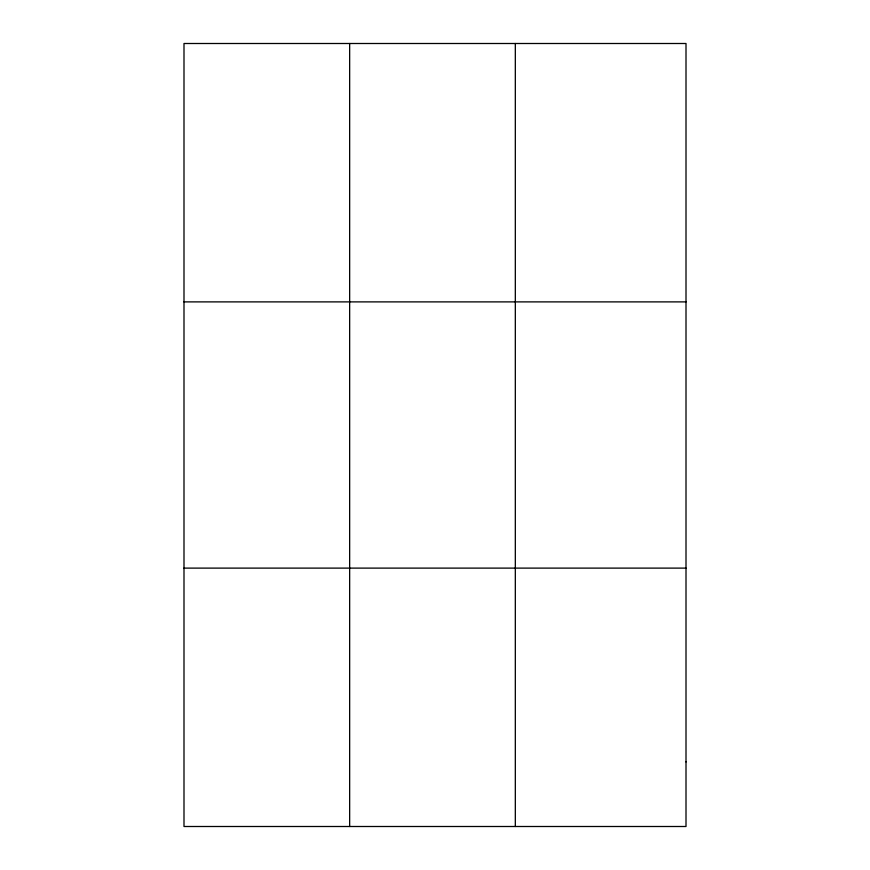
<?xml version="1.0" encoding="UTF-8"?>
<svg xmlns="http://www.w3.org/2000/svg" width="870" height="870" viewBox="0 0 870 870"><rect width="100%" height="100%" fill="white"/><g stroke="black" fill="none" stroke-linecap="round" stroke-linejoin="round"><path stroke-width="1.3" d="M349.653 826.5L349.653 43.5M515.323 826.5L515.323 43.5M183.994 301.89L686.006 301.89M183.994 568.11L686.006 568.11M686.006 761.902L686.006 826.5L183.994 826.5L183.994 43.5L686.006 43.5L686.006 761.902"/></g></svg>
